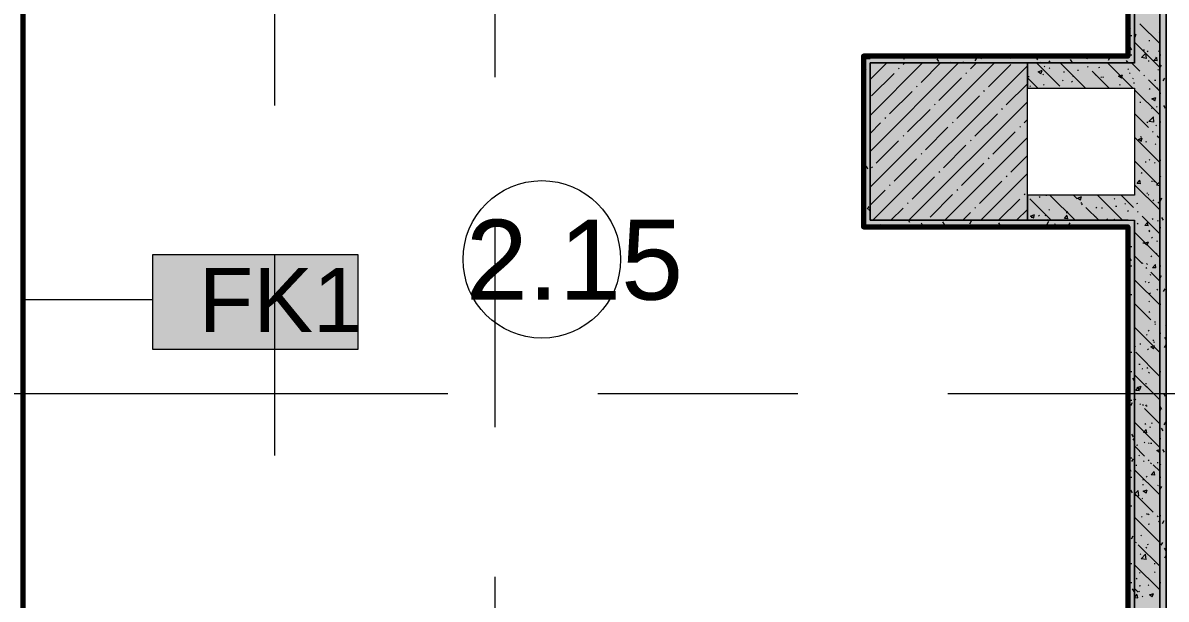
# Model space of a CAD drawing. Header units: millimetres. Extents: x -3817 to 677485, y -22715 to 103890.
# Drawn here: x 401343 to 404973, y 23416 to 25246 of the extents above; entities that cross this region are included whole.
import ezdxf

# ---------------------------------------------------------------- set-up
doc = ezdxf.new("R2010")
doc.units = ezdxf.units.MM
doc.layers.add('PDF _Геометрия', color=7, linetype='Continuous', true_color=0x1d1d1d)
doc.layers.add('PDF _Сплошная заливка', color=7, linetype='Continuous', true_color=0xffffff)
doc.layers.add('PDF _Текст', color=7, linetype='Continuous')
doc.styles.add('PDF GOST-Common', font='arial.ttf')

msp = doc.modelspace()

# ---------------------------------------------------------------- hatches: boundary and pattern name
at = {"layer": 'PDF _Сплошная заливка', "transparency": 33554559}
for points in [[(404872.9, 20719), (404952.9, 20719), (404952.9, 28819), (404872.9, 28819), (404872.9, 20739)], [(404852.9, 25139), (404872.9, 25139), (404872.9, 28449), (404852.9, 28448), (404852.9, 25140)], [(404012.9, 24619), (404032.9, 24619), (404032.9, 25139), (404012.9, 25139), (404012.9, 25119)], [(404872.9, 25119), (404872.9, 25139), (404032.9, 25139), (404032.9, 25119), (404532.9, 25119)], [(404872.9, 24619), (404872.9, 24699), (404532.9, 24699), (404532.9, 24619), (404852.9, 24619)], [(404851.9, 24599), (404852.9, 24599), (404852.9, 24619), (404012.9, 24619), (404012.9, 24599), (404532.9, 24599)], [(404852.9, 20739), (404872.9, 20739), (404872.9, 24619), (404852.9, 24619), (404852.9, 20740)]]:
    msp.add_hatch(color=256, dxfattribs=at).paths.add_polyline_path(points)

# ---------------------------------------------------------------- linework, layer by layer
at = {"layer": 'PDF _Геометрия', "color": 253, "lineweight": 9, "true_color": 0xaaaaaa}
for points in [[(402842.9, 25073.7), (402842.9, 26997.1), (402842.9, 29497.1)], [(402142.9, 24983.7), (402142.9, 26817.1), (402142.9, 29317.1)], [(402842.9, 23962.4), (402842.9, 24597.4)], [(402142.9, 23872.4), (402142.9, 24507.4)], [(401105, 24069), (402692.5, 24069)], [(403168.8, 24069), (403803.8, 24069)], [(404280, 24069), (405867.5, 24069)], [(402842.9, 21898.7), (402842.9, 23486.2)]]:
    msp.add_lwpolyline(points, dxfattribs=at)
at = {"layer": 'PDF _Геометрия', "color": 9, "lineweight": 9, "true_color": 0xc0c0c0}
for points in [[(404952.9, 28819), (404952.9, 20719), (404952.9, 28799), (407612.9, 28799), (407612.9, 28519), (407612.9, 28499)], [(404032.9, 25139), (404012.9, 25139), (404012.9, 24619), (404012.9, 24599)]]:
    msp.add_lwpolyline(points, dxfattribs=at)
at = {"layer": 'PDF _Геометрия', "color": 231, "lineweight": 9, "true_color": 0xff80c0}
for points in [[(404972.9, 28799), (404972.9, 28798), (404972.9, 20739), (404973.9, 20739), (405842.9, 20739), (405842.9, 20740), (405842.9, 21039)], [(404032.9, 25139), (404852.9, 25139), (404852.9, 25140), (404852.9, 28448), (404852.9, 28449), (403882.9, 28449)], [(403322.9, 20739), (404852.9, 20739), (404852.9, 20740), (404852.9, 24599), (404851.9, 24599), (404012.9, 24599)]]:
    msp.add_lwpolyline(points, dxfattribs=at)
at = {"layer": 'PDF _Геометрия', "color": 7, "lineweight": 9}
for points in [[(404972.9, 20739), (404972.9, 28798)], [(404852.9, 28448), (404852.9, 25140)], [(404852.9, 25139), (404032.9, 25139)], [(404972.9, 20719), (405862.9, 20719), (404972.9, 20719), (404952.9, 20719), (404872.9, 20719), (403352.9, 20719), (404872.9, 20719), (404872.9, 20739), (404872.9, 24619)], [(404852.9, 24619), (404532.9, 24619), (404852.9, 24619), (404872.9, 24619), (404872.9, 20739)], [(404012.9, 24599), (404851.9, 24599)], [(404852.9, 24599), (404852.9, 20740)], [(401343.4, 24367.7), (401754.3, 24367.7)]]:
    msp.add_lwpolyline(points, dxfattribs=at)
at = {"layer": 'PDF _Геометрия', "color": 231, "lineweight": 70, "true_color": 0xff80c0}
for points in [[(403739.1, 28448), (404851.9, 28448), (404851.9, 25140), (404012.9, 25140), (404011.9, 25140), (404011.9, 24599), (404011.9, 24598), (404851.9, 24598), (404851.9, 20740), (403322.9, 20740), (403322.9, 20739)], [(404012.9, 24599), (404012.9, 25139), (404032.9, 25139)]]:
    msp.add_lwpolyline(points, dxfattribs=at)
at = {"layer": 'PDF _Геометрия', "color": 7, "lineweight": 9}
for points in [[(404872.9, 28449), (404872.9, 25139)], [(404532.9, 25119), (404032.9, 25119), (404032.9, 24619), (404532.9, 24619)], [(402407.5, 24509.6), (401754.3, 24509.6), (401754.3, 24209.6), (402407.5, 24209.6)]]:
    msp.add_lwpolyline(points, close=True, dxfattribs=at)
at = {"layer": 'PDF _Геометрия', "color": 231, "lineweight": 70, "true_color": 0xff80c0}
msp.add_lwpolyline([(401342.9, 27119), (401342.9, 22559), (401343.9, 22559), (401343.9, 27119)], close=True, dxfattribs=at)
at = {"layer": 'PDF _Геометрия', "color": 253, "lineweight": 9, "true_color": 0x9b9b9b}
for points in [[(404859.8, 25227.8), (404854.8, 25236.5)], [(404854.5, 25205.7), (404864.5, 25205.7)], [(404863.9, 25159.8), (404858.9, 25168.5)], [(404142, 25130.1), (404136.9, 25138.8)], [(404163, 25139), (404161.9, 25137.2)], [(404210, 25134.2), (404207.2, 25139)], [(404251.6, 25123), (404246.6, 25131.7)], [(404289.1, 25119), (404288.2, 25120.6)], [(404329.4, 25122.5), (404327.4, 25119)], [(404371.1, 25133.6), (404366, 25124.9)], [(404387.7, 25131.2), (404383.2, 25139)], [(404409.4, 25139), (404407.7, 25136.1)], [(404479.8, 25139), (404475.7, 25132)], [(404565.4, 25128.2), (404560.4, 25136.9)], [(404575.2, 25121.4), (404573.8, 25119)], [(404605.9, 25119), (404602, 25125.8)], [(404675.1, 25121.1), (404670, 25129.8)], [(404726.1, 25139), (404721.5, 25130.9)], [(404794.5, 25135.5), (404789.5, 25126.8)], [(404852.3, 25119), (404847.7, 25126.8)], [(404854.5, 25144.8), (404864.5, 25144.8)], [(404952.9, 25144.8), (404956, 25144.8)], [(404021.1, 25095.5), (404016.1, 25104.2)], [(404031.5, 25083.8), (404032.9, 25083.8)], [(404957, 25112.1), (404952.9, 25105)], [(404968.1, 25070.5), (404963.1, 25061.8)], [(404952.9, 25022.8), (404956, 25022.8)], [(404970.6, 24975), (404965.6, 24983.7)], [(404018.7, 24950), (404013.6, 24941.2)], [(404031.5, 24961.9), (404032.9, 24961.9)], [(404952.9, 24931.4), (404956, 24931.4)], [(404031.5, 24870.4), (404032.9, 24870.4)], [(404952.9, 24809.5), (404956, 24809.5)], [(404026.3, 24781.8), (404021.3, 24790.5)], [(404956.5, 24755.7), (404952.9, 24761.8)], [(404031.5, 24748.5), (404032.9, 24748.5)], [(404017.6, 24704.2), (404012.9, 24696.1)], [(404952.9, 24687.6), (404956, 24687.6)], [(404958.9, 24688.7), (404953.8, 24680)], [(404028.7, 24662.6), (404023.7, 24653.9)], [(404032.9, 24648.5), (404029.5, 24654.4)], [(404031.5, 24626.6), (404032.9, 24626.6)], [(404159.4, 24612.2), (404155.5, 24619)], [(404269.1, 24605.2), (404264, 24613.9)], [(404353.6, 24615.8), (404348.6, 24607.1)], [(404390.7, 24619), (404390.3, 24618.2)], [(404599.4, 24614.7), (404594.4, 24606)], [(404964.6, 24619.6), (404959.6, 24628.3)], [(404066.3, 24605.7), (404062.4, 24599)], [(404134.3, 24601.6), (404132.8, 24599)], [(404201, 24601.1), (404196, 24609.8)], [(404307.8, 24599), (404305.7, 24602.7)], [(404446.8, 24602.2), (404441.7, 24610.9)], [(404557.7, 24603.5), (404555.1, 24599)], [(404624.5, 24599.2), (404619.4, 24607.9)], [(404667.4, 24610.6), (404662.4, 24601.9)], [(404730.1, 24599), (404729.1, 24600.8)], [(404952.9, 24596.1), (404956, 24596.1)], [(404854.5, 24535.2), (404864.5, 24535.2)], [(404854.5, 24474.2), (404864.5, 24474.2)], [(404863.1, 24490.6), (404858.1, 24499.3)], [(404952.9, 24474.2), (404956, 24474.2)], [(404957.8, 24442.9), (404952.9, 24434.5)], [(404968.9, 24401.3), (404963.9, 24392.6)], [(404854.5, 24382.8), (404864.5, 24382.8)], [(404855.2, 24326.2), (404852.9, 24322.2)], [(404952.9, 24352.3), (404956, 24352.3)], [(404972.9, 24286.2), (404971, 24282.9)], [(404952.9, 24260.8), (404956, 24260.8)], [(404872.9, 24235), (404872.5, 24234.2)], [(404971.9, 24223.6), (404966.9, 24214.9)], [(404972.9, 24239.5), (404968.9, 24246.5)], [(404854.5, 24199.9), (404864.5, 24199.9)], [(404854.5, 24138.9), (404864.5, 24138.9)], [(404872.4, 24108.8), (404867.4, 24117.5)], [(404952.9, 24138.9), (404956, 24138.9)], [(404854.1, 24080.5), (404852.9, 24078.4)], [(404970.9, 24060.1), (404965.9, 24068.8)], [(404854.5, 24047.5), (404864.5, 24047.5)], [(404865.2, 24038.8), (404860.2, 24030.1)], [(404872.9, 24047), (404871.4, 24049.5)], [(404952.9, 24017), (404956, 24017)], [(404959.7, 24018.5), (404954.7, 24027.2)], [(404963.8, 23950.4), (404958.8, 23959.1)], [(404970.8, 23977.9), (404965.8, 23969.2)], [(404869.4, 23931.1), (404864.4, 23939.8)], [(404872.3, 23929.2), (404867.3, 23920.5)], [(404952.9, 23925.6), (404956, 23925.6)], [(404858.2, 23889.5), (404853.2, 23898.2)], [(404967.9, 23882.4), (404962.9, 23891.1)], [(404854.5, 23864.6), (404864.5, 23864.6)], [(404868.2, 23861.1), (404863.2, 23852.4)], [(404862.3, 23821.4), (404857.3, 23830.1)], [(404956.8, 23840.8), (404952.9, 23847.4)], [(404854.5, 23803.6), (404864.5, 23803.6)], [(404952.9, 23803.6), (404956, 23803.6)], [(404866.4, 23753.4), (404861.4, 23762.1)], [(404958.6, 23773.8), (404953.5, 23765.1)], [(404855.3, 23711.8), (404852.9, 23715.9)], [(404854.5, 23712.2), (404864.5, 23712.2)], [(404952.9, 23681.7), (404956, 23681.7)], [(404953.8, 23663), (404952.9, 23664.6)], [(404965.7, 23664.1), (404960.6, 23655.4)], [(404867.1, 23615.4), (404862.1, 23606.7)], [(404961.6, 23596.1), (404956.5, 23587.4)], [(404952.9, 23590.3), (404956, 23590.3)], [(404972.9, 23569), (404968.1, 23577.3)], [(404854.5, 23529.3), (404864.5, 23529.3)], [(404972.7, 23554.4), (404967.7, 23545.7)], [(404854.5, 23468.4), (404864.5, 23468.4)], [(404952.9, 23468.4), (404956, 23468.4)], [(404871.6, 23439.6), (404866.6, 23448.3)]]:
    msp.add_lwpolyline(points, dxfattribs=at)
at = {"layer": 'PDF _Геометрия', "color": 252, "lineweight": 9, "true_color": 0x878787}
for points in [[(404952.9, 25179.9), (404889.5, 25243.2)], [(404872.9, 25208), (404877.8, 25209.9)], [(404872.9, 25200), (404874.2, 25199.1)], [(404874.2, 25199.1), (404877.8, 25209.8)], [(404950.9, 25214.6), (404952.9, 25216.1)], [(404952.9, 25104.4), (404872.9, 25184.4)], [(404901.4, 25161.1), (404904.2, 25159.3)], [(404912.7, 25156.7), (404915.2, 25154.4)], [(404918.4, 25189.5), (404921.7, 25189.9)], [(404948.7, 25155.4), (404951.4, 25157.5)], [(404872.9, 25119.5), (404874.9, 25119.8)], [(404911, 25133.2), (404895.1, 25135.6), (404909, 25150.1)], [(404911, 25133.1), (404909, 25150)], [(404916.1, 25125.2), (404919.4, 25125.7)], [(404945.1, 25125), (404934.5, 25125.9), (404943.1, 25136.1)], [(404938.9, 25137.3), (404941.7, 25135.5)], [(404945.1, 25124.9), (404943.1, 25136.1)], [(404635.6, 25044.6), (404561.2, 25119)], [(404575.4, 25084.5), (404566.6, 25090.4), (404579, 25095.2)], [(404575.4, 25084.4), (404579.1, 25095.1)], [(404585.5, 25106.8), (404588.1, 25108.9)], [(404601.6, 25103.3), (404604.1, 25101)], [(404716.6, 25039), (404636.6, 25119)], [(404647.5, 25089.9), (404650.8, 25090.3)], [(404675.3, 25118.2), (404676.3, 25119)], [(404692, 25095.7), (404695.3, 25096.1)], [(404707.6, 25119), (404707.8, 25118.8)], [(404726.1, 25104.9), (404723.6, 25107.5)], [(404792, 25039), (404738.7, 25092.4)], [(404759.3, 25104.6), (404762.6, 25105)], [(404867.4, 25039), (404787.4, 25119)], [(404851.6, 25099.8), (404854.1, 25097.6)], [(404856.8, 25084.9), (404859.4, 25086.9)], [(404889.5, 25092.4), (404872.9, 25109), (404862.9, 25119)], [(404946.6, 25096.2), (404949.2, 25098.3)], [(404565.7, 25039), (404532.9, 25071.8)], [(404535.2, 25075.1), (404538.5, 25075.5)], [(404581.3, 25082.8), (404584.1, 25081)], [(404583.3, 25047.6), (404586, 25049.7)], [(404644.2, 25064.2), (404646.7, 25062)], [(404673.1, 25059), (404675.8, 25061)], [(404676.2, 25078.8), (404679, 25077)], [(404747.9, 25082), (404750.4, 25079.8)], [(404765.5, 25072.3), (404768.1, 25074.4)], [(404771.1, 25074.8), (404773.9, 25073)], [(404831, 25070.2), (404822.1, 25076.2), (404834.6, 25081)], [(404824.8, 25049.2), (404828.1, 25049.7)], [(404831, 25070.2), (404834.6, 25080.9)], [(404866, 25070.8), (404868.8, 25069)], [(404869.3, 25055.1), (404872.7, 25055.5)], [(404904.6, 25077.3), (404902.1, 25079.8)], [(404952.9, 25029), (404917.2, 25064.7)], [(404936.7, 25064), (404940, 25064.4)], [(404540.6, 25046.4), (404543, 25044.2)], [(404952.9, 24953.5), (404872.9, 25033.5)], [(404919.5, 25037.6), (404922, 25035.3)], [(404944.4, 25037), (404947.1, 25039.1)], [(404889.9, 24993.8), (404893.2, 24994.3)], [(404926.3, 24975.9), (404929.1, 24974.1)], [(404937.1, 24998.6), (404928.2, 25004.6), (404940.7, 25009.4)], [(404937.1, 24998.6), (404940.7, 25009.3)], [(404942.2, 24977.9), (404944.9, 24979.9)], [(404917.2, 24913.8), (404872.9, 24958.2)], [(404934.5, 24930.5), (404918.7, 24933), (404932.6, 24947.4)], [(404934.6, 24930.5), (404932.6, 24947.4)], [(404912.2, 24931.5), (404914.7, 24929.2)], [(404940.1, 24918.7), (404942.7, 24920.7)], [(404952.9, 24802.7), (404872.9, 24882.7)], [(404893.8, 24869.7), (404885, 24875.7), (404897.4, 24880.4)], [(404890.9, 24885.5), (404893.7, 24883.7)], [(404893.8, 24869.6), (404897.4, 24880.4)], [(404908.6, 24868.4), (404912, 24868.8)], [(404932.3, 24898.8), (404929.8, 24901.3)], [(404952.9, 24878.2), (404944.9, 24886.2)], [(404937.9, 24859.5), (404940.6, 24861.5)], [(404944.9, 24735.3), (404872.9, 24807.3)], [(404906.4, 24804.1), (404909.7, 24804.5)], [(404919, 24812.4), (404921.5, 24810.2)], [(404935.8, 24800.3), (404938.4, 24802.3)], [(404893.8, 24770.8), (404896.6, 24769)], [(404951.2, 24790.7), (404952.9, 24789.6)], [(404952.9, 24651.8), (404872.9, 24731.8)], [(404891.6, 24734.9), (404881, 24735.9), (404889.5, 24746.1)], [(404891.6, 24734.9), (404889.5, 24746)], [(404926.9, 24742.8), (404930.3, 24743.3)], [(404933.6, 24741.1), (404936.3, 24743.1)], [(404952.9, 24728.7), (404942.3, 24730.4), (404952.9, 24741.4)], [(404608.6, 24619), (404540, 24687.5)], [(404570.3, 24692.5), (404573, 24694.5)], [(404591, 24698.6), (404594, 24699)], [(404684, 24619), (404604, 24699)], [(404690.9, 24687.5), (404679.4, 24699)], [(404692.3, 24689.4), (404704.8, 24694.2)], [(404692.3, 24689.4), (404701.2, 24683.4)], [(404701.2, 24683.4), (404704.8, 24694.1)], [(404834.8, 24619), (404754.8, 24699)], [(404808, 24688.6), (404810.4, 24686.3)], [(404869.4, 24659.9), (404830.3, 24699)], [(404911.7, 24706.4), (404914.1, 24704.1)], [(404915.8, 24700.3), (404918.7, 24698.5)], [(404600.6, 24653), (404603.1, 24650.7)], [(404706, 24672.5), (404703.5, 24675)], [(404704.3, 24670.8), (404706.8, 24668.5)], [(404759.4, 24619), (404718.6, 24659.9)], [(404750.3, 24658), (404753, 24660.1)], [(404768.3, 24658), (404771.6, 24658.4)], [(404812.8, 24663.8), (404816.1, 24664.3)], [(404841.6, 24670.5), (404844.3, 24672.6)], [(404850.6, 24649.5), (404853.1, 24647.3)], [(404880.2, 24672.7), (404883.5, 24673.1)], [(404931.4, 24681.9), (404934.1, 24684)], [(404952.9, 24671.7), (404947.8, 24675.1), (404952.9, 24677.1)], [(404533.7, 24634.6), (404532.9, 24638.9)], [(404532.9, 24634.7), (404533.7, 24634.7)], [(404533.1, 24619), (404532.9, 24619.2)], [(404551.8, 24626.1), (404542.9, 24632), (404555.4, 24636.8)], [(404544.2, 24628.5), (404547.5, 24628.9)], [(404551.8, 24626), (404555.4, 24636.8)], [(404568.2, 24633.3), (404570.8, 24635.3)], [(404588.7, 24634.3), (404592, 24634.8)], [(404596.5, 24621.5), (404599.3, 24619.7)], [(404661.2, 24623.5), (404650.6, 24624.4), (404659.1, 24634.7)], [(404656, 24643.2), (404659.3, 24643.6)], [(404658, 24644.7), (404660.7, 24646.7)], [(404661.2, 24623.5), (404659.2, 24634.6)], [(404746.9, 24631.7), (404749.4, 24629.5)], [(404782.9, 24619), (404786.7, 24623.5)], [(404787.5, 24619), (404786.7, 24623.4)], [(404801.6, 24619), (404810.9, 24622.6)], [(404809.7, 24619), (404810.9, 24622.5)], [(404884.5, 24644.8), (404882, 24647.3)], [(404952.9, 24576.4), (404897.1, 24632.2)], [(404916.3, 24601.2), (404905.6, 24602.1), (404914.2, 24612.3)], [(404916.3, 24601.1), (404914.2, 24612.3)], [(404929.3, 24622.7), (404931.9, 24624.8)], [(404945.7, 24617.4), (404949, 24617.8)], [(404952.9, 24500.9), (404872.9, 24580.9)], [(404881.2, 24609.4), (404884, 24607.6)], [(404918.5, 24587.3), (404921, 24585)], [(404918.7, 24585.6), (404921.5, 24583.7)], [(404898.9, 24547.2), (404902.2, 24547.7)], [(404913.4, 24540.2), (404904.6, 24546.2), (404917, 24551)], [(404913.4, 24540.2), (404917.1, 24550.9)], [(404927.1, 24563.5), (404929.8, 24565.6)], [(404943.4, 24553.1), (404946.7, 24553.5)], [(404897.1, 24481.4), (404872.9, 24505.6)], [(404925, 24504.4), (404927.6, 24506.4)], [(404940.8, 24515), (404943.6, 24513.2)], [(404896.6, 24483), (404900, 24483.4)], [(404912.2, 24466.3), (404909.7, 24468.8)], [(404911.1, 24481.2), (404913.6, 24478.9)], [(404940.9, 24467.5), (404930.3, 24468.4), (404938.9, 24478.6)], [(404940.9, 24467.4), (404938.9, 24478.5)], [(404952.9, 24350.1), (404872.9, 24430.1)], [(404922.8, 24445.2), (404925.5, 24447.2)], [(404952.9, 24425.6), (404924.7, 24453.7)], [(404872.9, 24421.7), (404873.8, 24422.1)], [(404872.9, 24419.3), (404873.8, 24422)], [(404906.1, 24424.2), (404909, 24422.4)], [(404917.2, 24421.7), (404920.5, 24422.1)], [(404943.6, 24400.3), (404946.4, 24398.5)], [(404918, 24362.2), (404920.4, 24359.9)], [(404920.6, 24386), (404923.3, 24388)], [(404924.7, 24302.8), (404872.9, 24354.7)], [(404872.9, 24351.9), (404873.8, 24352)], [(404872.9, 24332.5), (404873.6, 24332)], [(404918.5, 24326.8), (404921.1, 24328.8)], [(404935.9, 24296.2), (404939.3, 24296.7)], [(404939.8, 24287.7), (404937.3, 24290.3)], [(404952.9, 24199.2), (404872.9, 24279.2)], [(404910.6, 24256.1), (404913.1, 24253.8)], [(404916.3, 24267.6), (404919, 24269.6)], [(404952.9, 24274.7), (404952.4, 24275.2)], [(404873.6, 24219.1), (404876.4, 24217.3)], [(404889.2, 24226.1), (404892.5, 24226.6)], [(404933, 24210.8), (404924.2, 24216.8), (404936.6, 24221.5)], [(404931, 24238.9), (404933.9, 24237.1)], [(404933.1, 24210.7), (404936.7, 24221.5)], [(404933.7, 24232), (404937, 24232.4)], [(404952.4, 24124.3), (404877, 24199.7)], [(404914.1, 24208.4), (404916.8, 24210.5)], [(404886.9, 24161.8), (404890.2, 24162.3)], [(404895.7, 24148.6), (404898.5, 24146.8)], [(404912, 24149.2), (404914.6, 24151.3)], [(404952.9, 24048.3), (404872.9, 24128.3)], [(404917.4, 24137), (404919.9, 24134.7)], [(404887.4, 24077.4), (404876.8, 24078.3), (404885.4, 24088.5)], [(404889.8, 24081.9), (404880.9, 24087.8), (404893.4, 24092.6)], [(404887.4, 24077.3), (404885.4, 24088.5)], [(404889.8, 24081.8), (404893.4, 24092.6)], [(404907.5, 24100.6), (404910.8, 24101)], [(404909.8, 24090), (404912.5, 24092.1)], [(404877, 24048.9), (404872.9, 24053)], [(404892.1, 24033.8), (404889.5, 24036.3)], [(404898.5, 24033.8), (404901.4, 24032)], [(404907.7, 24030.8), (404910.3, 24032.9)], [(404910.1, 24030.9), (404912.6, 24028.7)], [(404952.9, 23973), (404904.6, 24021.2)], [(404952.9, 23897.5), (404872.9, 23977.5)], [(404905.5, 23971.7), (404908.2, 23973.7)], [(404920.6, 23963.3), (404923.4, 23961.5)], [(404926.2, 23975.1), (404929.5, 23975.6)], [(404952.7, 23991.9), (404952.9, 23991.7)], [(404912.1, 23943.7), (404901.5, 23944.6), (404910, 23954.8)], [(404912.1, 23943.6), (404910, 23954.7)], [(404904.6, 23870.3), (404872.9, 23902.1)], [(404879.4, 23905), (404882.8, 23905.4)], [(404903.3, 23912.5), (404906, 23914.5)], [(404916.9, 23911.9), (404919.4, 23909.6)], [(404924, 23910.9), (404927.3, 23911.3)], [(404952.6, 23881.4), (404943.8, 23887.3), (404952.9, 23890.8)], [(404886, 23872.5), (404888.8, 23870.7)], [(404901.2, 23853.3), (404903.8, 23855.3)], [(404919.7, 23855.3), (404917.2, 23857.8)], [(404944.5, 23849.6), (404947.8, 23850)], [(404952.7, 23881.3), (404952.9, 23882)], [(404952.9, 23746.6), (404872.9, 23826.6)], [(404877.2, 23840.7), (404880.5, 23841.2)], [(404923.5, 23848.6), (404926.3, 23846.8)], [(404936.7, 23809.9), (404926.1, 23810.8), (404934.7, 23821.1)], [(404952.9, 23822.1), (404932.3, 23842.7)], [(404936.8, 23809.9), (404934.7, 23821)], [(404897.7, 23779.5), (404901.1, 23779.9)], [(404899, 23794.1), (404901.7, 23796.1)], [(404909.6, 23805.8), (404912, 23803.5)], [(404945.5, 23778.1), (404948.3, 23776.3)], [(404872.9, 23749.3), (404884.2, 23761.1)], [(404932.3, 23691.8), (404872.9, 23751.2)], [(404872.9, 23746.3), (404886.2, 23744.2)], [(404886.2, 23744.2), (404884.3, 23761)], [(404909.4, 23752.4), (404900.5, 23758.4), (404913, 23763.2)], [(404909.4, 23752.4), (404913, 23763.1)], [(404952.2, 23766.7), (404952.9, 23766.1)], [(404896.8, 23734.9), (404899.5, 23736.9)], [(404952.9, 23595.7), (404872.9, 23675.7)], [(404894.7, 23675.7), (404897.3, 23677.8)], [(404910.9, 23687.2), (404913.7, 23685.4)], [(404916.4, 23686.7), (404918.9, 23684.4)], [(404947.4, 23676.7), (404944.9, 23679.2)], [(404952.9, 23676.9), (404950.8, 23677.1), (404952.9, 23679.6)], [(404916.5, 23654), (404919.8, 23654.4)], [(404948.4, 23663.3), (404951.2, 23661.5)], [(404875.5, 23596.9), (404878.3, 23595.1)], [(404892.5, 23616.5), (404895.2, 23618.6)], [(404872.9, 23584.3), (404873, 23584.3)], [(404952.9, 23520.3), (404884.5, 23588.7)], [(404890.4, 23557.3), (404893, 23559.4)], [(404909, 23580.6), (404911.5, 23578.4)], [(404914.2, 23589.7), (404917.6, 23590.2)], [(404952.9, 23444.9), (404872.9, 23524.9)], [(404909.8, 23541.6), (404894, 23544), (404907.8, 23558.5)], [(404909.8, 23541.5), (404907.8, 23558.4)], [(404934.8, 23528.5), (404938.1, 23528.9)], [(404951.6, 23541.6), (404952.9, 23540.5)], [(404888.2, 23498.1), (404890.9, 23500.2)], [(404935.8, 23502), (404938.6, 23500.2)], [(404878.4, 23482.1), (404881.2, 23480.3)], [(404888, 23458.3), (404891.3, 23458.8)], [(404915.9, 23461.6), (404918.3, 23459.3)], [(404884.5, 23437.9), (404872.9, 23449.5)], [(404872.9, 23421.1), (404881.2, 23431)], [(404872.9, 23420.8), (404883.2, 23419.9)], [(404883.2, 23419.8), (404881.2, 23430.9)], [(404886, 23439), (404888.7, 23441)], [(404899.6, 23422.8), (404897.1, 23425.3)], [(404929, 23423), (404920.1, 23428.9), (404932.6, 23433.7)], [(404929, 23422.9), (404932.6, 23433.7)]]:
    msp.add_lwpolyline(points, dxfattribs=at)
at = {"layer": 'PDF _Геометрия', "color": 9, "lineweight": 9, "true_color": 0xc0c0c0}
msp.add_lwpolyline([(404032.9, 25119), (404872.9, 25119), (404872.9, 25139), (404872.9, 25119), (404532.9, 25119), (404532.9, 25039), (404872.9, 25039), (404872.9, 24699), (404532.9, 24699), (404532.9, 24619), (404032.9, 24619)], close=True, dxfattribs=at)
at = {"layer": 'PDF _Геометрия', "lineweight": 9}
for points in [[(404032.9, 25065.9), (404086, 25119)], [(404032.9, 24951.8), (404200.1, 25119)], [(404032.9, 24837.8), (404314.1, 25119)], [(404032.9, 24723.7), (404428.2, 25119)], [(404038, 25014), (404109.3, 25085.3)], [(404042.2, 24619), (404532.9, 25109.7)], [(404123.6, 25099.5), (404125.9, 25101.9)], [(404137.8, 25113.8), (404143.1, 25119)], [(404194.9, 25056.7), (404257.1, 25119)], [(404337.4, 25085.3), (404339.8, 25087.6)], [(404351.7, 25099.5), (404371.2, 25119)], [(404408.7, 25042.5), (404480, 25113.8)], [(404251.9, 24999.7), (404323.2, 25071)], [(404465.7, 24985.5), (404532.9, 25052.6)], [(404095.1, 24957), (404166.3, 25028.2)], [(404180.6, 25042.5), (404183, 25044.9)], [(404308.9, 24942.7), (404380.2, 25014)], [(404394.4, 25028.2), (404396.8, 25030.6)], [(404156.3, 24619), (404532.9, 24995.6)], [(404237.6, 24985.5), (404240, 24987.8)], [(404080.8, 24942.7), (404083.2, 24945.1)], [(404152.1, 24899.9), (404223.4, 24971.2)], [(404365.9, 24885.7), (404437.2, 24957)], [(404451.5, 24971.2), (404453.8, 24973.6)], [(404522.7, 24928.4), (404532.9, 24938.6)], [(404032.9, 24894.8), (404066.5, 24928.4)], [(404209.1, 24842.9), (404280.4, 24914.2)], [(404294.6, 24928.4), (404297, 24930.8)], [(404508.5, 24914.2), (404510.9, 24916.6)], [(404052.3, 24800.1), (404123.6, 24871.4)], [(404137.8, 24885.7), (404140.2, 24888)], [(404270.3, 24619), (404532.9, 24881.6)], [(404351.7, 24871.4), (404354, 24873.8)], [(404423, 24828.6), (404494.2, 24899.9)], [(404194.9, 24828.6), (404197.2, 24831)], [(404266.1, 24785.9), (404337.4, 24857.2)], [(404109.3, 24743.1), (404180.6, 24814.4)], [(404323.2, 24728.9), (404394.4, 24800.1)], [(404408.7, 24814.4), (404411.1, 24816.8)], [(404480, 24771.6), (404532.9, 24824.5)], [(404038, 24785.9), (404040.4, 24788.2)], [(404166.3, 24686.1), (404237.6, 24757.4)], [(404251.9, 24771.6), (404254.2, 24774)], [(404384.4, 24619), (404532.9, 24767.5)], [(404465.7, 24757.4), (404468.1, 24759.7)], [(404095.1, 24728.9), (404097.4, 24731.2)], [(404380.2, 24671.8), (404451.5, 24743.1)], [(404032.9, 24666.7), (404080.8, 24714.6)], [(404223.4, 24629.1), (404294.6, 24700.3)], [(404308.9, 24714.6), (404311.3, 24717)], [(404441.4, 24619), (404508.5, 24686.1)], [(404522.7, 24700.3), (404525.1, 24702.7)], [(404099.3, 24619), (404137.8, 24657.6)], [(404152.1, 24671.8), (404154.5, 24674.2)], [(404365.9, 24657.6), (404368.3, 24659.9)], [(404498.4, 24619), (404532.9, 24653.5)], [(404327.4, 24619), (404351.7, 24643.3)]]:
    msp.add_lwpolyline(points, dxfattribs=at)
at = {"layer": 'PDF _Геометрия', "color": 7, "lineweight": 9}
msp.add_circle((402991, 24494.8), 250, dxfattribs=at)
msp.add_circle((402991, 24494.8), 250, dxfattribs=at)
at = {"layer": 'PDF _Сплошная заливка', "lineweight": 35, "transparency": 33554559}
for points in [[(404972.9, 20719), (404972.9, 28819), (404952.9, 20719), (404952.9, 28819)], [(404032.9, 24619), (404532.9, 24619), (404032.9, 25119), (404532.9, 25119)], [(404872.9, 25039), (404872.9, 25119), (404532.9, 25039), (404532.9, 25119)]]:
    msp.add_solid(points, dxfattribs=at)
at = {"layer": 'PDF _Сплошная заливка', "color": 254, "lineweight": 35, "true_color": 0xffb9dc, "transparency": 33554559}
for points in [[(404851.9, 25140), (404852.9, 25140), (404851.9, 27468.4)], [(404852.9, 25139), (404851.9, 25140), (404032.9, 25139)], [(404851.9, 24598), (404851.9, 24599), (404011.9, 24598)]]:
    msp.add_solid(points, dxfattribs=at)
at = {"layer": 'PDF _Сплошная заливка', "lineweight": 9, "transparency": 33554559}
msp.add_solid([(402407.5, 24509.6), (401754.3, 24509.6), (402407.5, 24209.6), (401754.3, 24209.6)], dxfattribs=at)

# ---------------------------------------------------------------- texts
at = {"layer": 'PDF _Текст', "color": 250, "true_color": 0x3c3c3c, "insert": (402749.2, 24492), "char_height": 254, "attachment_point": 4, "style": 'PDF GOST-Common'}
msp.add_mtext('2.15', dxfattribs=at)
at = {"layer": 'PDF _Текст', "insert": (401901.4, 24366.2), "char_height": 203.2, "attachment_point": 4, "style": 'PDF GOST-Common'}
msp.add_mtext('FK1', dxfattribs=at)

doc.saveas('drawing.dxf')
